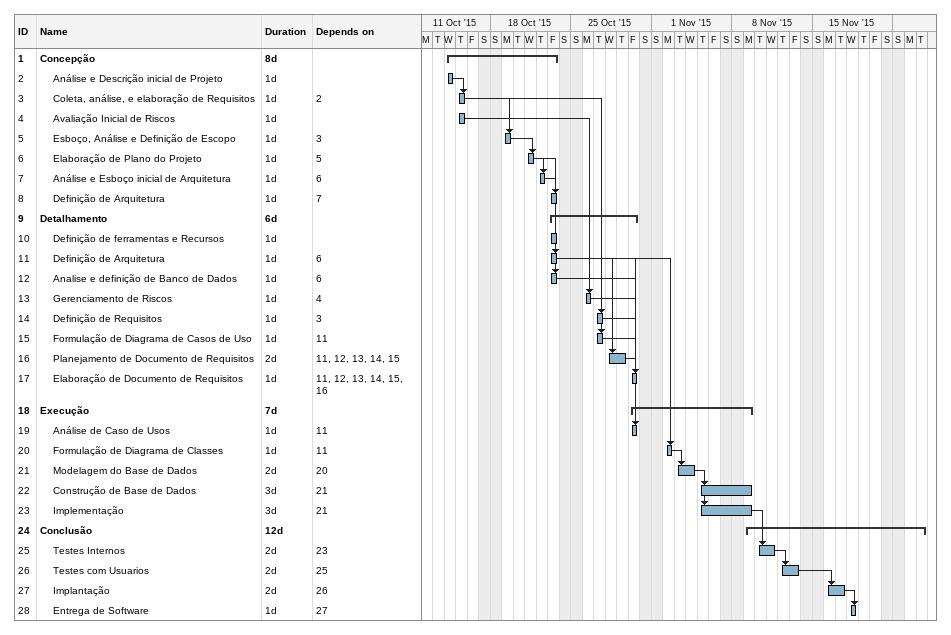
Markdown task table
| ID | Level | Task | Duration | Start | Finish | Predecessors |
|---|---|---|---|---|---|---|
| 1 | 1 | **Concepção** | 8d | 2015-10-14 | 2015-10-23 |  |
| 2 | 2 | Análise e Descrição inicial de Projeto | 1d | 2015-10-14 | 2015-10-14 |  |
| 3 | 2 | Coleta, análise, e elaboração de Requisitos | 1d | 2015-10-15 | 2015-10-15 | 2 |
| 4 | 2 | Avaliação Inicial de Riscos | 1d | 2015-10-15 | 2015-10-15 |  |
| 5 | 2 | Esboço, Análise e Definição de Escopo | 1d | 2015-10-19 | 2015-10-19 | 3 |
| 6 | 2 | Elaboração de Plano do Projeto | 1d | 2015-10-21 | 2015-10-21 | 5 |
| 7 | 2 | Análise e Esboço inicial de Arquitetura | 1d | 2015-10-22 | 2015-10-22 | 6 |
| 8 | 2 | Definição de Arquitetura | 1d | 2015-10-23 | 2015-10-23 | 7 |
| 9 | 1 | **Detalhamento** | 6d | 2015-10-23 | 2015-10-30 |  |
| 10 | 2 | Definição de ferramentas e Recursos | 1d | 2015-10-23 | 2015-10-23 |  |
| 11 | 2 | Definição de Arquitetura | 1d | 2015-10-23 | 2015-10-23 | 6 |
| 12 | 2 | Analise e definição de Banco de Dados | 1d | 2015-10-23 | 2015-10-23 | 6 |
| 13 | 2 | Gerenciamento de Riscos | 1d | 2015-10-26 | 2015-10-26 | 4 |
| 14 | 2 | Definição de Requisitos | 1d | 2015-10-27 | 2015-10-27 | 3 |
| 15 | 2 | Formulação de Diagrama de Casos de Uso | 1d | 2015-10-27 | 2015-10-27 | 11 |
| 16 | 2 | Planejamento de Documento de Requisitos | 2d | 2015-10-28 | 2015-10-29 | 11, 12, 13, 14, 15 |
| 17 | 2 | Elaboração de Documento de Requisitos | 1d | 2015-10-30 | 2015-10-30 | 11, 12, 13, 14, 15, 16 |
| 18 | 1 | **Execução** | 7d | 2015-10-30 | 2015-11-09 |  |
| 19 | 2 | Análise de Caso de Usos | 1d | 2015-10-30 | 2015-10-30 | 11 |
| 20 | 2 | Formulação de Diagrama de Classes | 1d | 2015-11-02 | 2015-11-02 | 11 |
| 21 | 2 | Modelagem do Base de Dados | 2d | 2015-11-03 | 2015-11-04 | 20 |
| 22 | 2 | Construção de Base de Dados | 3d | 2015-11-05 | 2015-11-09 | 21 |
| 23 | 2 | Implementação | 3d | 2015-11-05 | 2015-11-09 | 21 |
| 24 | 1 | **Conclusão** | 12d | 2015-11-09 | 2015-11-24 |  |
| 25 | 2 | Testes Internos | 2d | 2015-11-10 | 2015-11-11 | 23 |
| 26 | 2 | Testes com Usuarios | 2d | 2015-11-12 | 2015-11-13 | 25 |
| 27 | 2 | Implantação | 2d | 2015-11-16 | 2015-11-17 | 26 |
| 28 | 2 | Entrega de Software | 1d | 2015-11-18 | 2015-11-18 | 27 |
